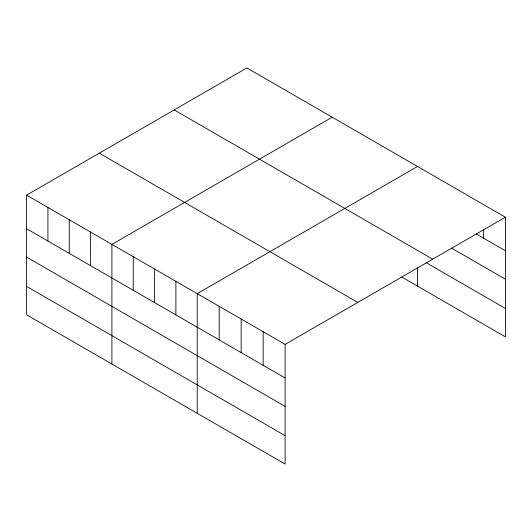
<?xml version="1.0" encoding="UTF-8"?>
<svg xmlns="http://www.w3.org/2000/svg" width="532" height="532" viewBox="0 0 532 532"><rect width="100%" height="100%" fill="white"/><g stroke="black" fill="none" stroke-linecap="round" stroke-linejoin="round"><path stroke-width="0.8" d="M26.6 195.138L285.112 344.39L285.112 464.044L26.6 314.791L26.6 195.138L246.888 67.956L505.4 217.209L505.4 336.862L401.866 277.086M332.201 117.206L111.906 244.394L111.906 364.048M417.507 166.463L197.219 293.644L197.219 413.298M285.112 344.39L505.4 217.209M476.339 234.013L505.4 250.791M451.528 248.092L505.4 279.194M174.197 109.925L432.702 259.177M426.012 262.622L505.4 308.46M99.298 153.169L357.803 302.415M26.6 228.727L285.112 377.973M26.6 257.129L285.112 406.375M26.6 286.389L285.112 435.642M483.428 229.91L483.428 238.103M417.507 267.184L417.507 286.116M263.141 331.702L263.141 365.284M241.162 319.014L241.162 352.603M219.191 306.332L219.191 339.915M175.893 281.328L175.893 314.917M154.566 269.019L154.566 302.602M133.233 256.703L133.233 290.292M90.58 232.078L90.58 265.661M69.253 219.763L69.253 253.352M47.927 207.453L47.927 241.036"/></g></svg>
